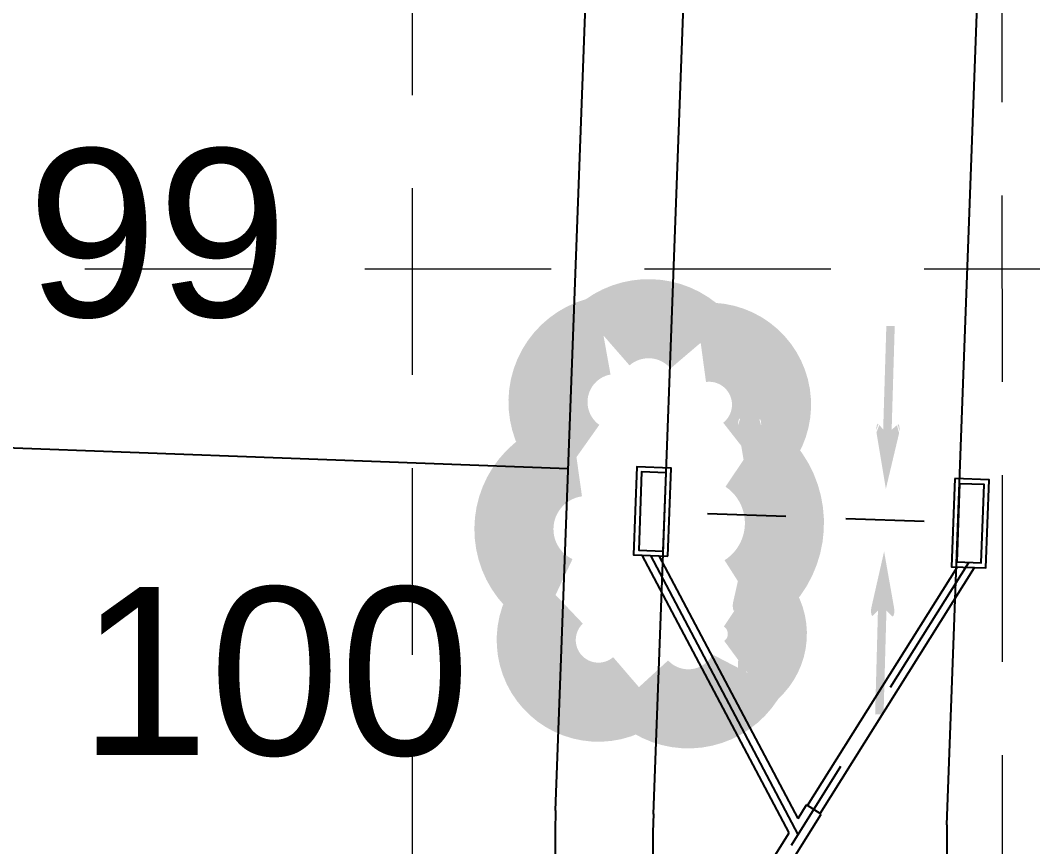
# Model space of a CAD drawing. Header units: inches. Extents: x 3312 to 5850, y 7905 to 11961.
# Drawn here: x 5171.9 to 5280.4, y 10123.8 to 10212.4 of the extents above; entities that cross this region are included whole.
import ezdxf
from ezdxf.enums import TextEntityAlignment as Align

# ---------------------------------------------------------------- set-up
doc = ezdxf.new("R2010")
doc.units = ezdxf.units.IN
doc.header["$LTSCALE"] = 80
doc.header["$MEASUREMENT"] = 0
doc.linetypes.add('CENTER2', pattern=[1.125, 0.75, -0.125, 0.125, -0.125])
doc.linetypes.add('HIDDEN', pattern=[0.375, 0.25, -0.125])
for name, color, linetype in [('1 LOT NUMBER', 7, 'Continuous'), ('BASE', 7, 'Continuous'), ('grid', 254, 'HIDDEN'), ('LOTLINE', 7, 'Continuous'), ('PAVING', 7, 'Continuous'), ('ROW', 7, 'Continuous'), ('STORM', 250, 'Continuous'), ('STORM CL', 7, 'CENTER2'), ('STORM INLET', 250, 'Continuous')]:
    doc.layers.add(name, color=color, linetype=linetype)
doc.styles.get("Standard").update_dxf_attribs({"font": 'ARIAL.TTF', "height": 25})

msp = doc.modelspace()

# ---------------------------------------------------------------- hatches: boundary and pattern name
at = {"layer": 'PAVING'}
h = msp.add_hatch(color=256, dxfattribs=at)
edge = h.paths.add_edge_path()
edge.add_line((5249.05, 10169.65), (5249.56, 10169.07))
edge.add_line((5249.56, 10169.07), (5249.9, 10180.17))
edge.add_line((5249.9, 10180.17), (5250.8, 10180.15))
edge.add_line((5250.8, 10180.15), (5250.46, 10169.04))
edge.add_line((5250.46, 10169.04), (5251.12, 10169.6))
edge.add_line((5251.12, 10169.6), (5251.12, 10169.6))
edge.add_ellipse((5251.14, 10169.03), major_axis=(0.018, 0.588), ratio=0.285714, start_angle=-125.8315, end_angle=14.4967, ccw=False)
edge.add_line((5251.27, 10168.68), (5251.27, 10168.68))
edge.add_line((5251.27, 10168.68), (5249.85, 10162.7))
edge.add_line((5249.85, 10162.7), (5248.84, 10168.76))
edge.add_line((5248.84, 10168.76), (5248.84, 10168.76))
edge.add_ellipse((5248.99, 10169.09), major_axis=(0.018, 0.588), ratio=0.285714, start_angle=-17.1827, end_angle=124.7269, ccw=False)
edge.add_line((5249.05, 10169.65), (5249.05, 10169.65))
edge.add_line((5249.05, 10169.65), (5249.05, 10169.65))
edge.add_line((5249.05, 10169.65), (5249.05, 10169.65))
h = msp.add_hatch(color=256, dxfattribs=at)
edge = h.paths.add_edge_path()
edge.add_line((5263.88, 10169.1), (5264.39, 10168.52))
edge.add_line((5264.39, 10168.52), (5264.73, 10179.62))
edge.add_line((5264.73, 10179.62), (5265.63, 10179.6))
edge.add_line((5265.63, 10179.6), (5265.3, 10168.49))
edge.add_line((5265.3, 10168.49), (5265.95, 10169.05))
edge.add_line((5265.95, 10169.05), (5265.95, 10169.05))
edge.add_ellipse((5265.98, 10168.48), major_axis=(0.018, 0.588), ratio=0.285714, start_angle=-125.8315, end_angle=14.4967, ccw=False)
edge.add_line((5266.1, 10168.13), (5266.1, 10168.13))
edge.add_line((5266.1, 10168.13), (5264.68, 10162.15))
edge.add_line((5264.68, 10162.15), (5263.67, 10168.21))
edge.add_line((5263.67, 10168.21), (5263.67, 10168.21))
edge.add_ellipse((5263.82, 10168.54), major_axis=(0.018, 0.588), ratio=0.285714, start_angle=-17.1827, end_angle=124.7269, ccw=False)
edge.add_line((5263.89, 10169.1), (5263.88, 10169.1))
edge.add_line((5263.88, 10169.1), (5263.88, 10169.1))
edge.add_line((5263.88, 10169.1), (5263.88, 10169.1))
h = msp.add_hatch(color=256, dxfattribs=at)
edge = h.paths.add_edge_path()
edge.add_line((5248.46, 10149.1), (5249, 10149.65))
edge.add_line((5249, 10149.65), (5248.7, 10138.54))
edge.add_line((5248.7, 10138.54), (5249.6, 10138.52))
edge.add_line((5249.6, 10138.52), (5249.9, 10149.63))
edge.add_line((5249.9, 10149.63), (5250.52, 10149.03))
edge.add_line((5250.52, 10149.03), (5250.53, 10149.03))
edge.add_ellipse((5250.58, 10149.6), major_axis=(-0.016, -0.588), ratio=0.285714, start_angle=345.5033, end_angle=485.8315)
edge.add_line((5250.73, 10149.94), (5250.73, 10149.94))
edge.add_line((5250.73, 10149.94), (5249.65, 10155.99))
edge.add_line((5249.65, 10155.99), (5248.3, 10150))
edge.add_line((5248.3, 10150), (5248.3, 10150))
edge.add_ellipse((5248.43, 10149.66), major_axis=(-0.016, -0.588), ratio=0.285714, start_angle=235.2731, end_angle=377.1827)
edge.add_line((5248.46, 10149.1), (5248.46, 10149.1))
edge.add_line((5248.46, 10149.1), (5248.46, 10149.1))
edge.add_line((5248.46, 10149.1), (5248.46, 10149.1))
h = msp.add_hatch(color=256, dxfattribs=at)
edge = h.paths.add_edge_path()
edge.add_line((5263.29, 10148.55), (5263.83, 10149.1))
edge.add_line((5263.83, 10149.1), (5263.53, 10137.99))
edge.add_line((5263.53, 10137.99), (5264.43, 10137.97))
edge.add_line((5264.43, 10137.97), (5264.74, 10149.08))
edge.add_line((5264.74, 10149.08), (5265.36, 10148.48))
edge.add_line((5265.36, 10148.48), (5265.36, 10148.48))
edge.add_ellipse((5265.42, 10149.05), major_axis=(-0.016, -0.588), ratio=0.285714, start_angle=345.5033, end_angle=485.8315)
edge.add_line((5265.56, 10149.39), (5265.56, 10149.39))
edge.add_line((5265.56, 10149.39), (5264.49, 10155.44))
edge.add_line((5264.49, 10155.44), (5263.13, 10149.45))
edge.add_line((5263.13, 10149.45), (5263.13, 10149.45))
edge.add_ellipse((5263.26, 10149.11), major_axis=(-0.016, -0.588), ratio=0.285714, start_angle=235.2731, end_angle=377.1827)
edge.add_line((5263.29, 10148.55), (5263.29, 10148.55))
edge.add_line((5263.29, 10148.55), (5263.29, 10148.55))
edge.add_line((5263.29, 10148.55), (5263.29, 10148.55))

# ---------------------------------------------------------------- linework, layer by layer
at = {"layer": 'BASE', "color": 170, "const_width": 8.48}
msp.add_lwpolyline([(5249.85, 10165.9, 0.520567), (5249.85, 10165.9, 0.765195), (5244.82, 10177.81, 0.417879), (5234.4, 10178.58, 0.6649), (5231.5, 10165.55, 0.744833), (5229.26, 10150.78, 0.975642), (5238.2, 10140.89, 0.520567), (5249.86, 10142.43, 0.520567), (5249.66, 10150.92, 0.540264), (5249.85, 10165.9)], format="xyb", close=True, dxfattribs=at)
at = {"layer": 'grid', "color": 252, "linetype": 'HIDDEN', "lineweight": 0}
for p, q in [((5214.04, 8224.37), (5213.81, 11894.2)), ((5277.27, 8223.61), (5277.08, 11894.2)), ((3378.79, 10185.74), (5783.3, 10185.74))]:
    msp.add_line(p, q, dxfattribs=at)
at = {"layer": 'LOTLINE'}
msp.add_line((5090.55, 10169.52), (5230.62, 10164.33), dxfattribs=at)
at = {"layer": 'PAVING'}
for p, q in [((5271.23, 10126.13), (5307.82, 11113.6)), ((5239.75, 10127.29), (5250.71, 10423.11)), ((5253.94, 10159.2), (5245.55, 10159.49)), ((5268.78, 10158.65), (5260.38, 10158.94))]:
    msp.add_line(p, q, dxfattribs=at)
for radius in [78.75, 47.25]:
    msp.add_arc((5318.45, 10124.38), radius, 177.8777, 268.3939, dxfattribs=at)
at = {"layer": 'ROW'}
msp.add_line((5229.26, 10127.68), (5240.61, 10434), dxfattribs=at)
msp.add_arc((5318.45, 10124.38), 89.25, 177.8777, 268.3939, dxfattribs=at)
at = {"layer": 'STORM', "color": 5}
for p, q in [((5254.3, 10125.27), (5238.56, 10155.03)), ((5255.27, 10126.81), (5240.37, 10154.97)), ((5256.29, 10128.19), (5272.36, 10153.78)), ((5257.62, 10127.35), (5274.17, 10153.71)), ((5255.27, 10126.81), (5256.18, 10128.26)), ((5257.73, 10127.28), (5256.18, 10128.26)), ((5218.1, 10064.17), (5257.73, 10127.28)), ((5216.55, 10065.15), (5254.3, 10125.27))]:
    msp.add_line(p, q, dxfattribs=at)
at = {"layer": 'STORM CL', "color": 5}
for p, q in [((5217.32, 10064.66), (5273.59, 10154.26)), ((5255.28, 10125.1), (5239.47, 10155))]:
    msp.add_line(p, q, dxfattribs=at)
at = {"layer": 'STORM INLET', "color": 5, "flags": 128}
for points in [[(5241.3, 10154.93), (5241.65, 10164.37), (5237.98, 10164.51), (5237.63, 10155.07)], [(5240.8, 10155.48), (5241.11, 10163.87), (5238.48, 10163.97), (5238.17, 10155.57)], [(5272.08, 10163.25), (5271.73, 10153.8), (5275.4, 10153.67), (5275.75, 10163.11)], [(5272.59, 10162.7), (5272.28, 10154.31), (5274.9, 10154.21), (5275.21, 10162.61)]]:
    msp.add_lwpolyline(points, close=True, dxfattribs=at)

# ---------------------------------------------------------------- texts
at = {"layer": '1 LOT NUMBER'}
for s, p in [('99', (5172.58, 10189.61)), ('100', (5178.14, 10142.62))]:
    msp.add_text(s, height=18, dxfattribs=at).set_placement(p, align=Align.MIDDLE_LEFT)

doc.saveas('drawing.dxf')
